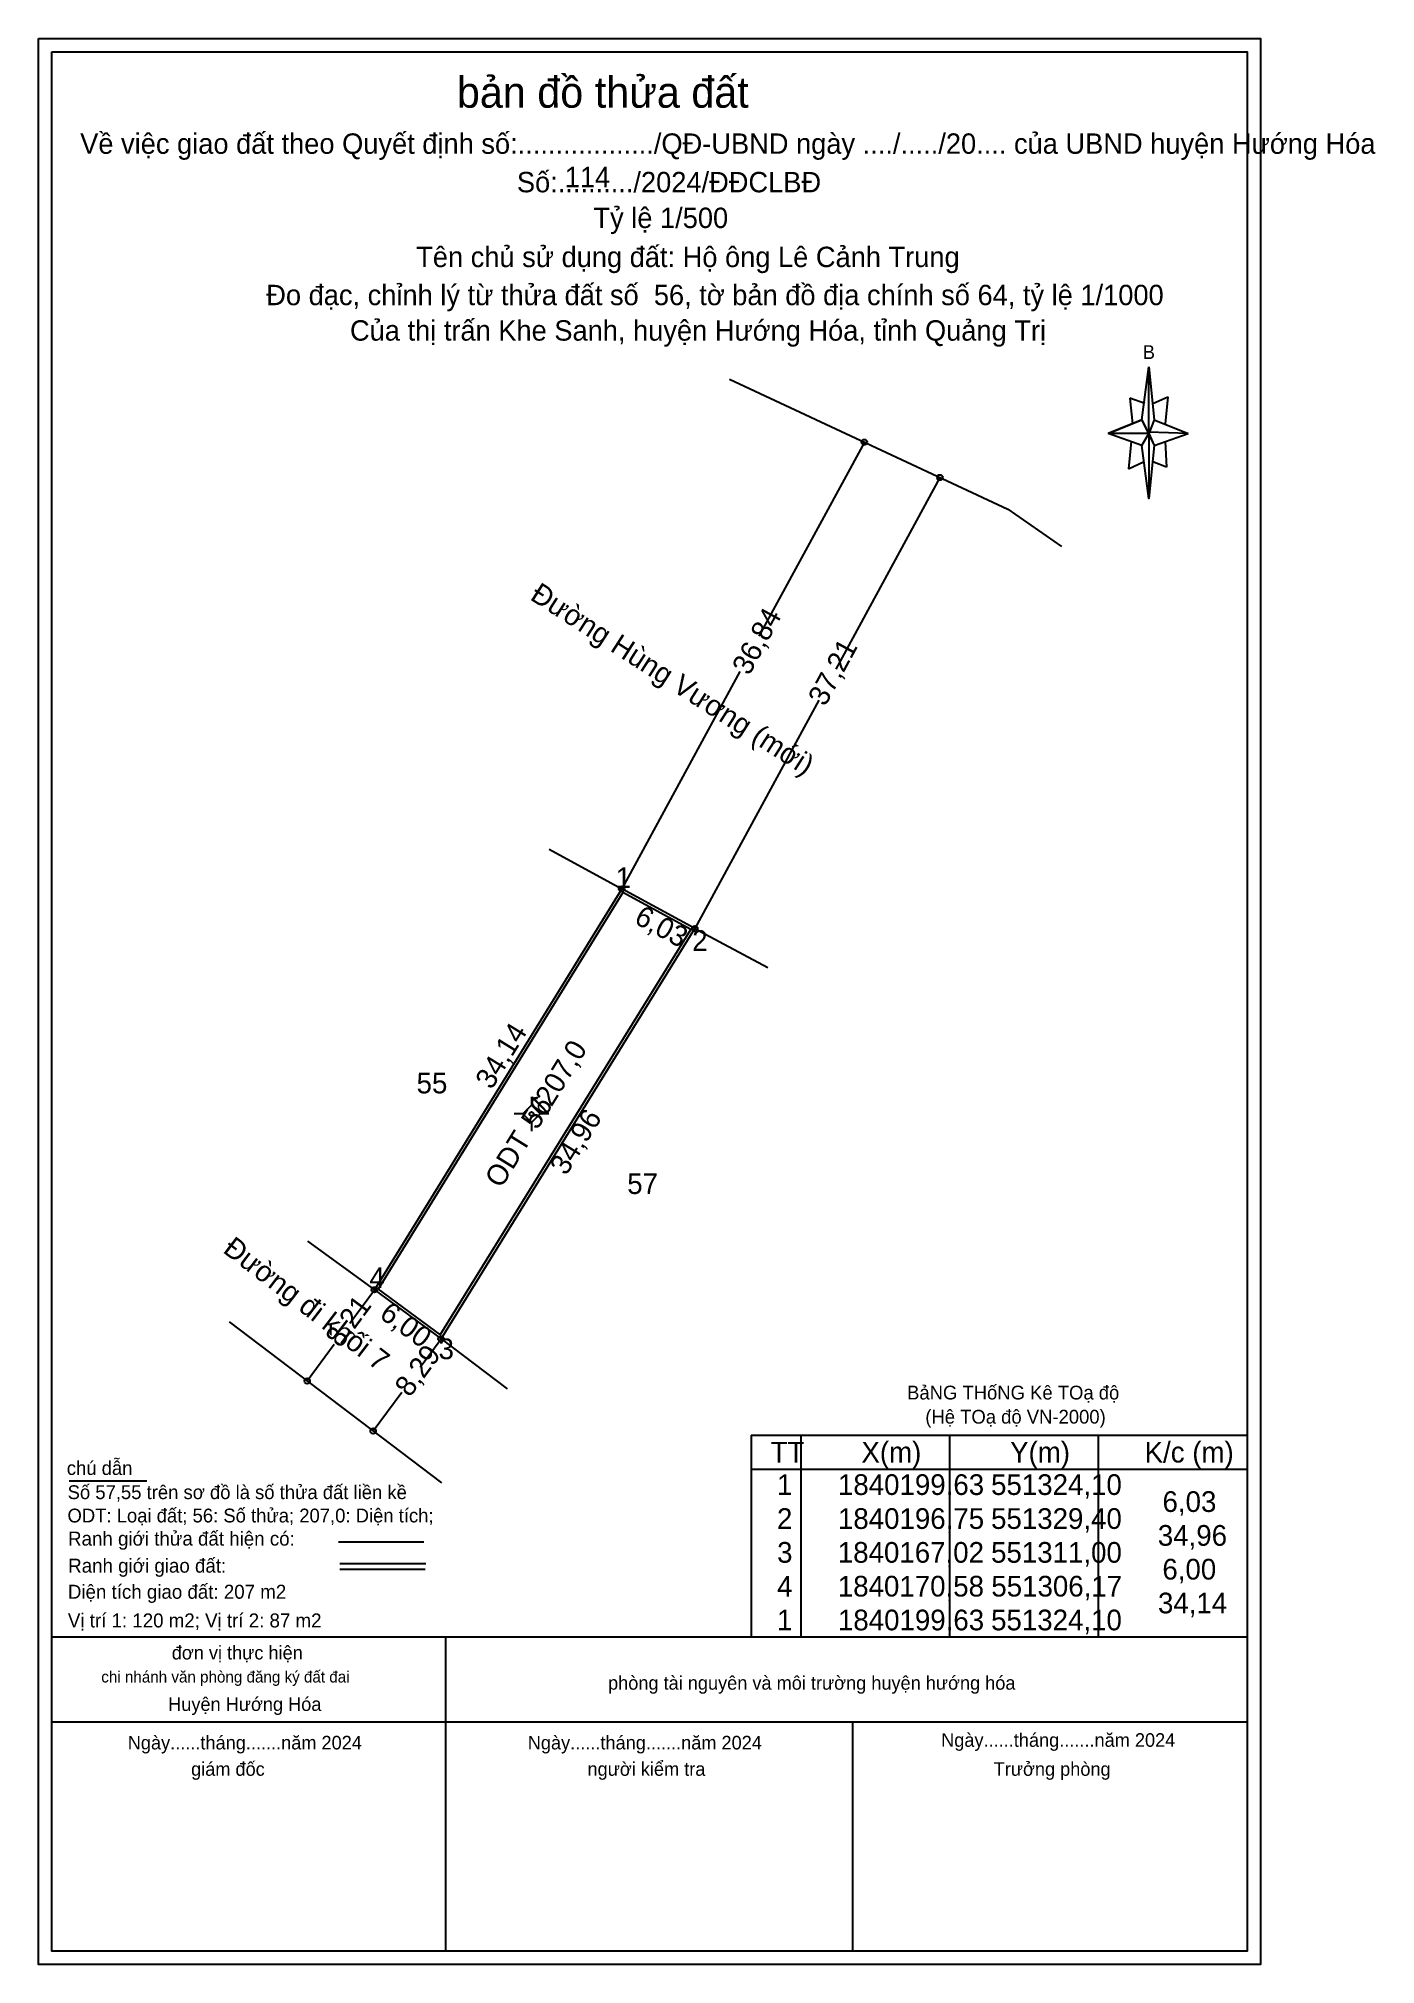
# Model space of a CAD drawing. Extents: x 551282 to 551379, y 1840122 to 1840261.
import ezdxf

# ---------------------------------------------------------------- set-up
doc = ezdxf.new("R2010")
doc.units = 0
for name, color, linetype in [('Level 1', 7, 'Continuous'), ('Level 10', 7, 'Continuous'), ('Level 11', 7, 'Continuous'), ('Level 13', 7, 'Continuous'), ('Level 16', 7, 'Continuous'), ('Level 2', 7, 'Continuous'), ('Level 22', 7, 'Continuous'), ('Level 4', 7, 'Continuous'), ('Level 5', 7, 'Continuous'), ('Level 59', 7, 'Continuous'), ('Level 8', 7, 'Continuous')]:
    doc.layers.add(name, color=color, linetype=linetype)

msp = doc.modelspace()

# ---------------------------------------------------------------- linework, layer by layer
at = {"layer": 'Level 10'}
msp.add_lwpolyline([(551329.4, 1840196.75), (551324.1, 1840199.63), (551306.17, 1840170.58), (551311, 1840167.02), (551329.4, 1840196.75)], dxfattribs=at)
at = {"layer": 'Level 11'}
for p, q in [((551317.56, 1840184.57), (551317.56, 1840183.95)), ((551316.94, 1840183.32), (551316.31, 1840183.32)), ((551317.56, 1840183.95), (551316.94, 1840183.32)), ((551316.94, 1840183.32), (551317.56, 1840182.69)), ((551318.19, 1840183.32), (551317.56, 1840183.95)), ((551317.56, 1840182.69), (551318.19, 1840183.32)), ((551318.81, 1840183.32), (551318.19, 1840183.32)), ((551317.56, 1840182.69), (551317.56, 1840182.07))]:
    msp.add_line(p, q, dxfattribs=at)
msp.add_circle((551317.56, 1840183.32), 0.15, dxfattribs=at)
at = {"layer": 'Level 16'}
for p, q in [((551318.83, 1840202.5), (551324.1, 1840199.63)), ((551329.4, 1840196.75), (551334.7, 1840193.94)), ((551301.31, 1840174.1), (551306.17, 1840170.58)), ((551295.65, 1840168.25), (551311.03, 1840156.59)), ((551311, 1840167.02), (551315.79, 1840163.4))]:
    msp.add_line(p, q, dxfattribs=at)
msp.add_lwpolyline([(551331.91, 1840236.57), (551352.1, 1840227.14), (551355.98, 1840224.44)], dxfattribs=at)
msp.add_lwpolyline([(551329.12, 1840196.68), (551324.17, 1840199.36), (551306.44, 1840170.63), (551310.94, 1840167.31)], close=True, dxfattribs=at)
at = {"layer": 'Level 22'}
for p, q in [((551361.82, 1840233.62), (551362.32, 1840237.46)), ((551362.02, 1840234.8), (551360.94, 1840235.2)), ((551360.94, 1840235.2), (551361.13, 1840233.33)), ((551362.61, 1840234.8), (551363.69, 1840235.29)), ((551363.69, 1840235.29), (551363.5, 1840233.33)), ((551361.82, 1840233.62), (551359.36, 1840232.64)), ((551359.36, 1840232.64), (551361.82, 1840233.62)), ((551362.32, 1840232.64), (551361.82, 1840233.62)), ((551361.82, 1840233.62), (551362.71, 1840231.75)), ((551362.71, 1840233.62), (551365.17, 1840232.64)), ((551361.82, 1840231.75), (551359.36, 1840232.64)), ((551362.32, 1840232.64), (551359.36, 1840232.64)), ((551361.04, 1840232.05), (551360.84, 1840230.08)), ((551365.17, 1840232.64), (551362.32, 1840232.73)), ((551362.32, 1840232.73), (551362.32, 1840232.64)), ((551362.32, 1840232.64), (551362.71, 1840231.75)), ((551362.71, 1840231.75), (551365.17, 1840232.64)), ((551362.71, 1840231.75), (551365.17, 1840232.64)), ((551363.5, 1840232.05), (551363.59, 1840230.18)), ((551362.71, 1840231.75), (551362.32, 1840227.91)), ((551360.84, 1840230.08), (551361.92, 1840230.57)), ((551363.59, 1840230.18), (551362.61, 1840230.57)), ((551284.05, 1840156.73), (551289.66, 1840156.73)), ((551303.57, 1840152.32), (551309.76, 1840152.32)), ((551303.66, 1840150.75), (551309.89, 1840150.75)), ((551303.66, 1840150.34), (551309.85, 1840150.34)), ((551282.78, 1840145.43), (551369.44, 1840145.43)), ((551311.34, 1840122.65), (551311.34, 1840145.38)), ((551282.78, 1840139.26), (551369.44, 1840139.26)), ((551340.86, 1840122.65), (551340.86, 1840139.26))]:
    msp.add_line(p, q, dxfattribs=at)
for points in [[(551281.82, 1840261.25), (551370.4, 1840261.25), (551370.4, 1840121.69), (551281.82, 1840121.69)], [(551282.78, 1840260.29), (551369.44, 1840260.29), (551369.44, 1840122.65), (551282.78, 1840122.65)], [(551362.32, 1840237.46), (551362.71, 1840233.62), (551362.32, 1840232.64)], [(551362.32, 1840232.64), (551362.32, 1840227.91), (551361.82, 1840231.75)]]:
    msp.add_lwpolyline(points, close=True, dxfattribs=at)
at = {"layer": 'Level 5'}
for p, q in [((551341.69, 1840232), (551334.05, 1840217.95)), ((551347.17, 1840229.44), (551339.62, 1840215.56)), ((551332.67, 1840215.39), (551324.1, 1840199.63)), ((551338.4, 1840213.3), (551329.4, 1840196.75)), ((551304.38, 1840168.15), (551306.17, 1840170.58)), ((551301.3, 1840163.97), (551303.26, 1840166.63)), ((551309.48, 1840164.96), (551311, 1840167.02)), ((551306.08, 1840160.35), (551308.15, 1840163.16))]:
    msp.add_line(p, q, dxfattribs=at)
at = {"layer": 'Level 59'}
for p, q in [((551333.49, 1840160.04), (551369.44, 1840160.04)), ((551333.49, 1840160.04), (551333.49, 1840145.43)), ((551337.09, 1840160.04), (551337.09, 1840145.43)), ((551347.87, 1840160.04), (551347.87, 1840145.43)), ((551358.65, 1840160.04), (551358.65, 1840145.43)), ((551369.44, 1840160.04), (551369.44, 1840145.43)), ((551333.49, 1840157.59), (551369.44, 1840157.59)), ((551333.49, 1840145.43), (551369.44, 1840145.43))]:
    msp.add_line(p, q, dxfattribs=at)
at = {"layer": 'Level 8'}
for centre in [(551341.69, 1840232), (551347.17, 1840229.44), (551324.1, 1840199.63), (551329.4, 1840196.75), (551306.17, 1840170.58), (551311, 1840167.02), (551301.3, 1840163.97), (551306.08, 1840160.35)]:
    msp.add_circle(centre, 0.2, dxfattribs=at)

# ---------------------------------------------------------------- texts
at = {"layer": 'Level 1'}
for s, height, rotation, p in [('Đường Hùng Vương (mới)', 1.4999, 327.3036, (551317.38, 1840220.64)), ('Đường đi khối 7', 1.5, 322.5333, (551295.11, 1840173.34))]:
    msp.add_text(s, height=height, rotation=rotation, dxfattribs=at).set_placement(p)
at = {"layer": 'Level 13'}
for s, p in [('56', (551317.98, 1840182.11)), ('/', (551318.71, 1840183.3))]:
    msp.add_text(s, height=1.5, rotation=58.2465, dxfattribs=at).set_placement(p)
at = {"layer": 'Level 2'}
msp.add_text('ODT ', height=1.5, rotation=58.2465, dxfattribs=at).set_placement((551315.36, 1840177.87))
at = {"layer": 'Level 22'}
for s, height, p in [('bản đồ thửa đất', 2.2402, (551312.15, 1840256.24)), ('Về việc giao đất theo Quyết định số:................../QĐ-UBND ngày ..../...../20.... của UBND huyện Hướng Hóa ', 1.4763, (551284.84, 1840252.9)), ('Số:........../2024/ĐĐCLBĐ', 1.4763, (551316.5, 1840250.11)), ('114', 1.476, (551319.97, 1840250.48)), ('Tỷ lệ 1/500', 1.4764, (551322.05, 1840247.52)), ('Tên chủ sử dụng đất: Hộ ông Lê Cảnh Trung', 1.4762, (551309.2, 1840244.69)), ('Đo đạc, chỉnh lý từ thửa đất số  56, tờ bản đồ địa chính số 64, tỷ lệ 1/1000', 1.4762, (551298.33, 1840241.93)), ('Của thị trấn Khe Sanh, huyện Hướng Hóa, tỉnh Quảng Trị', 1.4763, (551304.4, 1840239.36)), ('B', 1, (551361.87, 1840238.03)), ('55', 1.5, (551309.23, 1840184.81)), ('57', 1.5, (551324.5, 1840177.52)), ('BảNG THốNG Kê TOạ độ ', 1, (551344.79, 1840162.63)), ('(Hệ TOạ độ VN-2000)', 1, (551346.11, 1840160.88)), ('chú dẫn', 1, (551283.87, 1840157.16)), ('Số 57,55 trên sơ đồ là số thửa đất liền kề', 1, (551283.93, 1840155.41)), ('ODT: Loại đất; 56: Số thửa; 207,0: Diện tích;', 1, (551283.92, 1840153.72)), ('Ranh giới thửa đất hiện có:', 1.0152, (551283.96, 1840152.04)), ('Ranh giới giao đất:', 1.0152, (551283.97, 1840150.08)), ('Diện tích giao đất: 207 m2', 1.0138, (551283.95, 1840148.19)), ('Vị trí 1: 120 m2; Vị trí 2: 87 m2', 1.0138, (551283.95, 1840146.11)), ('đơn vị thực hiện', 0.9842, (551291.48, 1840143.79)), ('chi nhánh văn phòng đăng ký đất đai', 0.8234, (551286.37, 1840142.12)), ('phòng tài nguyên và môi trường huyện hướng hóa', 0.9842, (551323.11, 1840141.6)), ('Huyện Hướng Hóa', 0.9842, (551291.22, 1840140.06)), ('Ngày......tháng.......năm 2024', 0.9842, (551347.26, 1840137.46)), ('Ngày......tháng.......năm 2024', 0.9842, (551288.29, 1840137.27)), ('Ngày......tháng.......năm 2024', 0.9842, (551317.29, 1840137.27)), ('giám đốc', 0.984, (551292.88, 1840135.36)), ('người kiểm tra', 0.9842, (551321.62, 1840135.36)), ('Trưởng phòng', 0.9842, (551351.07, 1840135.36))]:
    msp.add_text(s, height=height, dxfattribs=at).set_placement(p)
at = {"layer": 'Level 4'}
msp.add_text('207,0', height=1.5, rotation=58.2465, dxfattribs=at).set_placement((551319.01, 1840183.78))
at = {"layer": 'Level 5'}
for s, rotation, p in [('36,84', 61.4805, (551333.34, 1840215.03)), ('37,21', 61.4805, (551338.85, 1840212.79)), ('6,03', 331.4805, (551324.92, 1840197.19)), ('34,14', 58.3166, (551314.67, 1840185.02)), ('34,96', 58.2465, (551320.07, 1840178.79)), ('8,21', 53.6076, (551303.71, 1840166.3)), ('6,00', 323.6076, (551306.45, 1840168.61)), ('8,29', 53.6076, (551308.74, 1840162.73))]:
    msp.add_text(s, height=1.5, rotation=rotation, dxfattribs=at).set_placement(p)
at = {"layer": 'Level 59'}
for s, p in [(' TT', (551334.34, 1840158.06)), (' X(m)', (551340.92, 1840158.06)), (' Y(m)', (551351.7, 1840158.06)), ('K/c (m)', (551362.01, 1840158.06)), (' 1', (551334.8, 1840155.71)), (' 1840199,63', (551339.22, 1840155.71)), (' 551324,10', (551350.32, 1840155.71)), (' 6,03', (551362.75, 1840154.48)), (' 2', (551334.8, 1840153.25)), (' 1840196,75', (551339.22, 1840153.25)), (' 551329,40', (551350.32, 1840153.25)), (' 34,96', (551362.41, 1840152.03)), (' 3', (551334.81, 1840150.8)), (' 1840167,02', (551339.21, 1840150.8)), (' 551311,00', (551350.32, 1840150.8)), (' 6,00', (551362.74, 1840149.58)), (' 4', (551334.81, 1840148.35)), (' 1840170,58', (551339.21, 1840148.35)), (' 551306,17', (551350.34, 1840148.35)), (' 34,14', (551362.42, 1840147.13)), (' 1', (551334.8, 1840145.9)), (' 1840199,63', (551339.22, 1840145.9)), (' 551324,10', (551350.32, 1840145.9))]:
    msp.add_text(s, height=1.5, dxfattribs=at).set_placement(p)
at = {"layer": 'Level 8'}
for s, p in [('1', (551323.67, 1840199.69)), ('2', (551329.21, 1840195.14)), ('4', (551305.81, 1840170.71)), ('3', (551310.82, 1840165.55))]:
    msp.add_text(s, height=1.5, dxfattribs=at).set_placement(p)

doc.saveas('drawing.dxf')
